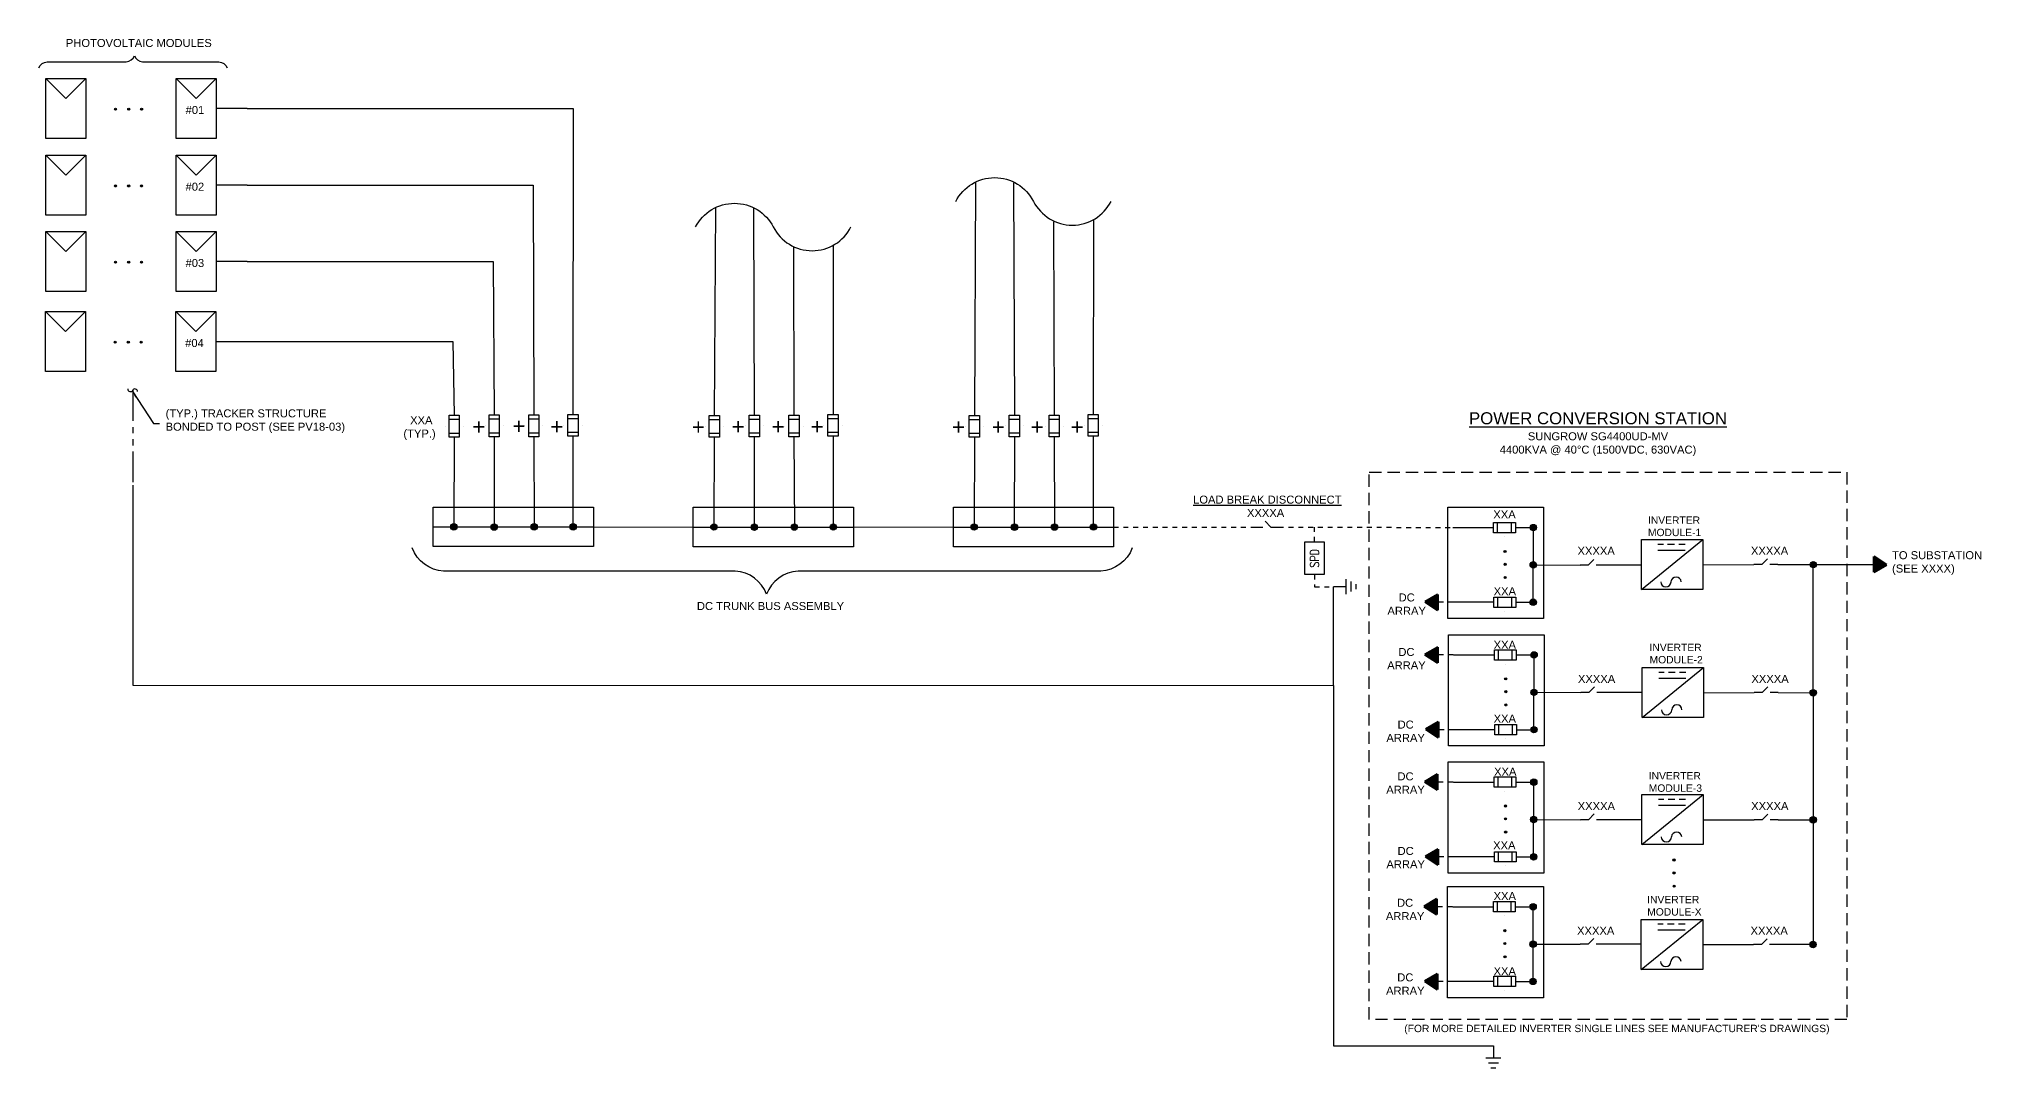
# Model space of a CAD drawing. Extents: x -22 to 267, y -45 to 249.
# Drawn here: x 4.62 to 44.27, y 5.13 to 26.14 of the extents above; entities that cross this region are included whole.
import ezdxf

# ---------------------------------------------------------------- set-up
doc = ezdxf.new("R2010")
doc.units = 0
doc.header["$MEASUREMENT"] = 0
for name, pattern in [('DASHED2', [0.375, 0.25, -0.125]), ('HIDDEN4', [0.0935, 0.0625, -0.031]), ('PHANTOM2', [1.25, 0.625, -0.125, 0.125, -0.125, 0.125, -0.125])]:
    doc.linetypes.add(name, pattern=pattern)
for name, color, linetype in [('E-1LIN', 4, 'Continuous'), ('E-CABL', 133, 'HIDDEN4'), ('E-ELEC-BRDR', 171, 'DASHED2'), ('E-HARN-COMP', 8, 'Continuous'), ('E-HVMV-EQUP', 91, 'Continuous'), ('E-LV-BUS', 32, 'Continuous'), ('E-TEXT', 7, 'Continuous'), ('E-TXT', 7, 'Continuous'), ('G-ANNO-TEXT', 1, 'Continuous'), ('PV-CABL-ACMV', 1, 'AC_CABLE'), ('PV-DC-CABL-UG', 204, 'DC_CABLE'), ('PV-DC-EQUP', 22, 'Continuous'), ('PV-GRND', 3, 'Continuous'), ('PV-LV-EQUP', 212, 'Continuous')]:
    doc.layers.add(name, color=color, linetype=linetype)
doc.layers.add('PV-PCS BOUNDARY', color=224, linetype='DASHED2', lineweight=90)
doc.styles.add('FSLR_Notes', font='Simplex.shx', dxfattribs={"width": 0.8, "height": 0.109375})
doc.styles.add('NEI-A', font='arial.ttf')
doc.styles.get("Standard").update_dxf_attribs({"font": 'arial.ttf'})
doc.styles.add('T10', font='romans.shx', dxfattribs={"height": 0.1})
doc.linetypes.add('AC_CABLE', pattern='A,1,-0.2,["AC",Standard,S=0.1,R=0,X=-0.1,Y=-0.05],-0.2', length=1.4)
doc.linetypes.add('DC_CABLE', pattern='A,1,-0.2,["DC",Standard,S=0.1,R=0,X=-0.1,Y=-0.05],-0.2', length=1.4)
doc.dimstyles.new('NEI-A', dxfattribs={"dimtxt": 0.1, "dimasz": 0.125, "dimexe": 0.0625, "dimexo": 0.0625, "dimgap": 0.0625, "dimtad": 0, "dimtih": 1, "dimtoh": 1, "dimdec": 4, "dimzin": 3, "dimdsep": 46, "dimlunit": 4, "dimtxsty": 'NEI-A', "dimcen": 0, "dimadec": 0, "dimazin": 0, "dimtfac": 0.75, "dimtdec": 4, "dimtofl": 0, "dimtmove": 0, "dimatfit": 3, "dimfxl": 1, "dimfrac": 1, "dimtolj": 1, "dimtzin": 0, "dimarcsym": 0})

# ---------------------------------------------------------------- blocks, each defined once
blk = doc.blocks.new('*U47')
at = {"layer": 'Defpoints', "color": 2}
for p, q in [((-0.137, 0.114), (-0.137, 0.114)), ((-0.137, -0.114), (-0.137, -0.114))]:
    blk.add_line(p, q, dxfattribs=at)
at = {"layer": 'E-HVMV-EQUP', "color": 0}
for p, q in [((-0.223, -0.064), (-0.223, 0.064)), ((-0.05, -0.064), (-0.05, 0.064))]:
    blk.add_line(p, q, dxfattribs=at)
blk.add_lwpolyline([(0, 0.064), (0, -0.064), (-0.273, -0.064), (-0.273, 0.064)], close=True, dxfattribs=at)
blk = doc.blocks.new('03')
at = {"linetype": 'Continuous'}
h = blk.add_hatch(color=256, dxfattribs=at)
h.dxf.hatch_style = 1
h.paths.add_polyline_path([(-0.04, 0, 1), (0.04, 0, 1)])
blk.add_circle((0, 0), 0.04, dxfattribs=at)
blk = doc.blocks.new('3-LINE - CONTINUATION SYMBOL')
at = {"layer": 'E-HVMV-EQUP', "color": 0}
blk.add_lwpolyline([(-0.1082, 0, -0.611301), (0, 0, 0.611301), (0.1082, 0)], format="xyb", dxfattribs=at)
blk = doc.blocks.new('E-005')
blk.add_line((-0.384, 0), (0.384, 0.625))
blk.add_lwpolyline([(0.384, 0), (-0.384, 0), (-0.384, 0.625), (0.384, 0.625)], close=True)
at = {"layer": 'E-TEXT'}
for p, q in [((-0.108, 0.564), (-0.177, 0.564)), ((0.163, 0.488), (-0.177, 0.488)), ((0.028, 0.564), (-0.056, 0.564)), ((0.163, 0.564), (0.082, 0.564))]:
    blk.add_line(p, q, dxfattribs=at)
for centre, start, end in [((-0.078, 0.098), 180, 0), ((0.05, 0.093), 4.1036, 175.8964)]:
    blk.add_arc(centre, 0.0642, start, end, dxfattribs=at)
blk = doc.blocks.new('1LIN-DISCONNECT')
at = {"color": 4, "linetype": 'Continuous'}
for points in [[(0, 0), (0, -0.1)], [(0.071, -0.129), (0, -0.2), (0, -0.3)]]:
    blk.add_lwpolyline(points, dxfattribs=at)
blk = doc.blocks.new('E-015')
for p, q in [((0, 0), (0, -0.15625)), ((-0.09375, -0.15625), (0.09375, -0.15625)), ((-0.0625, -0.21875), (0.0625, -0.21875)), ((-0.03125, -0.28125), (0.03125, -0.28125))]:
    blk.add_line(p, q)
blk = doc.blocks.new('ARROW')
h = blk.add_hatch()
h.set_pattern_fill('ANSI31', color=256)
h.paths.add_polyline_path([(0, 0), (-0.074, -0.114), (0.066, -0.114)])
h = blk.add_hatch(color=256)
h.dxf.hatch_style = 1
h.paths.add_polyline_path([(0, 0), (-0.074, -0.114), (0.066, -0.114)])
blk.add_lwpolyline([(0, 0), (-0.074, -0.114), (0.066, -0.114), (0, 0)], close=True)
blk = doc.blocks.new('end break')
for centre, major_axis in [((0.016, 0.06), (-0.0162, -0.0604)), ((-0.016, -0.06), (0.0162, 0.0604))]:
    blk.add_ellipse(centre, major_axis=major_axis, ratio=0.75, start_param=3.141593, end_param=6.283185)

msp = doc.modelspace()

# ---------------------------------------------------------------- hatches: boundary and pattern name
at = {"layer": 'E-TEXT'}
for points in [[(6.163, 24.705, -1), (6.206, 24.705, -1)], [(6.433, 24.705, -1), (6.475, 24.705, -1)], [(6.696, 24.705, -1), (6.739, 24.705, -1)], [(6.162, 23.139, -1), (6.205, 23.139, -1)], [(6.431, 23.139, -1), (6.474, 23.139, -1)], [(6.695, 23.139, -1), (6.738, 23.139, -1)], [(6.162, 21.582, -1), (6.205, 21.582, -1)], [(6.431, 21.582, -1), (6.474, 21.582, -1)], [(6.695, 21.582, -1), (6.738, 21.582, -1)], [(6.154, 19.949, -1), (6.197, 19.949, -1)], [(6.423, 19.949, -1), (6.466, 19.949, -1)], [(6.687, 19.949, -1), (6.73, 19.949, -1)], [(34.546, 15.656, -1), (34.546, 15.699, -1)], [(34.548, 15.393, -1), (34.548, 15.436, -1)], [(34.55, 15.124, -1), (34.55, 15.167, -1)], [(34.56, 13.056, -1), (34.56, 13.099, -1)], [(34.562, 12.793, -1), (34.562, 12.836, -1)], [(34.564, 12.524, -1), (34.564, 12.567, -1)], [(34.555, 10.461, -1), (34.555, 10.504, -1)], [(34.557, 10.197, -1), (34.557, 10.24, -1)], [(34.559, 9.928, -1), (34.559, 9.971, -1)], [(37.995, 9.358, -1), (37.994, 9.401, -1)], [(37.997, 9.094, -1), (37.996, 9.137, -1)], [(37.999, 8.825, -1), (37.999, 8.868, -1)], [(34.542, 7.917, -1), (34.542, 7.959, -1)], [(34.544, 7.653, -1), (34.544, 7.696, -1)], [(34.546, 7.384, -1), (34.546, 7.427, -1)]]:
    msp.add_hatch(color=7, dxfattribs=at).paths.add_polyline_path(points)

# ---------------------------------------------------------------- linework, layer by layer
at = {"layer": 'E-CABL'}
for p, q in [((26.557, 16.177), (29.438, 16.177)), ((29.928, 16.177), (33.484, 16.167)), ((30.659, 15.877), (30.656, 16.177)), ((30.659, 15.205), (30.659, 14.956)), ((30.659, 14.956), (31.044, 14.956)), ((33.491, 14.641), (33.174, 14.641)), ((33.49, 13.567), (33.173, 13.567)), ((33.505, 12.04), (33.188, 12.04)), ((33.485, 10.971), (33.168, 10.971)), ((33.499, 9.445), (33.183, 9.445)), ((33.472, 8.427), (33.155, 8.427)), ((33.486, 6.901), (33.17, 6.901))]:
    msp.add_line(p, q, dxfattribs=at)
at = {"layer": 'E-ELEC-BRDR'}
msp.add_lwpolyline([(31.774, 17.298), (41.525, 17.298), (41.525, 6.124), (31.774, 6.124)], close=True, dxfattribs=at)
at = {"layer": 'E-HARN-COMP'}
for points in [[(33.379, 16.579), (35.333, 16.579), (35.333, 14.308), (33.379, 14.308)], [(33.394, 13.978), (35.347, 13.978), (35.347, 11.708), (33.394, 11.708)], [(33.388, 11.383), (35.342, 11.383), (35.342, 9.113), (33.388, 9.113)], [(33.375, 8.839), (35.329, 8.839), (35.329, 6.568), (33.375, 6.568)]]:
    msp.add_lwpolyline(points, close=True, dxfattribs=at)
at = {"layer": 'E-LV-BUS'}
for p, q in [((8.873, 24.718), (8.243, 24.718)), ((12.669, 16.18), (15.938, 16.18)), ((15.938, 16.18), (17.978, 16.177)), ((17.978, 16.177), (21.248, 16.177)), ((21.248, 16.18), (23.288, 16.177)), ((23.288, 16.177), (26.557, 16.177)), ((33.484, 16.167), (34.314, 16.165)), ((34.76, 16.165), (35.125, 16.166)), ((34.76, 16.165), (34.76, 16.165)), ((35.122, 14.641), (35.125, 16.166)), ((35.123, 15.403), (36.082, 15.401)), ((37.33, 15.399), (36.572, 15.401)), ((34.32, 14.641), (33.491, 14.641)), ((34.766, 14.641), (35.122, 14.641)), ((33.498, 13.567), (34.328, 13.565)), ((34.775, 13.565), (35.139, 13.566)), ((34.775, 13.565), (34.775, 13.565)), ((35.137, 12.04), (35.139, 13.566)), ((35.138, 12.803), (36.095, 12.799)), ((37.345, 12.798), (36.585, 12.799)), ((34.334, 12.04), (33.505, 12.04)), ((34.781, 12.04), (35.137, 12.04)), ((33.493, 10.971), (34.323, 10.97)), ((34.769, 10.97), (34.769, 10.97)), ((34.769, 10.97), (35.133, 10.97)), ((35.131, 9.445), (35.133, 10.97)), ((35.132, 10.207), (36.09, 10.203)), ((37.34, 10.203), (36.58, 10.203)), ((34.329, 9.445), (33.499, 9.445)), ((34.775, 9.445), (35.131, 9.445)), ((33.48, 8.427), (34.31, 8.426)), ((34.756, 8.426), (34.756, 8.426)), ((34.756, 8.426), (35.12, 8.426)), ((35.118, 6.901), (35.12, 8.426)), ((35.119, 7.663), (36.077, 7.659)), ((37.327, 7.659), (36.567, 7.659)), ((34.316, 6.901), (33.486, 6.901)), ((34.762, 6.901), (35.118, 6.901))]:
    msp.add_line(p, q, dxfattribs=at)
at = {"layer": 'E-TEXT', "color": 7}
for centre in [(6.185, 24.705), (6.454, 24.705), (6.717, 24.705), (6.184, 23.139), (6.453, 23.139), (6.716, 23.139), (6.184, 21.582), (6.453, 21.582), (6.716, 21.582), (6.176, 19.949), (6.445, 19.949), (6.708, 19.949), (34.546, 15.678), (34.548, 15.415), (34.55, 15.145), (34.56, 13.078), (34.562, 12.815), (34.564, 12.545), (34.555, 10.482), (34.557, 10.219), (34.559, 9.95), (37.995, 9.379), (37.997, 9.116), (37.999, 8.846), (34.542, 7.938), (34.544, 7.675), (34.546, 7.405)]:
    msp.add_circle(centre, 0.0215, dxfattribs=at)
at = {"layer": 'G-ANNO-TEXT', "flags": 128}
for points in [[(4.62, 25.549, -0.298343), (4.787, 25.673), (6.403, 25.673, 0.298343), (6.57, 25.797, 0.298343), (6.738, 25.673), (8.294, 25.673, -0.298343), (8.462, 25.549)], [(26.937, 15.75, -0.298343), (26.295, 15.277), (20.116, 15.277, 0.298343), (19.474, 14.803, 0.298343), (18.833, 15.277), (12.882, 15.277, -0.298343), (12.24, 15.75)]]:
    msp.add_lwpolyline(points, format="xyb", dxfattribs=at)
at = {"layer": 'PV-CABL-ACMV'}
for p, q in [((38.584, 15.408), (39.624, 15.41)), ((40.114, 15.41), (40.839, 15.409)), ((40.832, 15.409), (40.83, 12.805)), ((40.839, 15.409), (42.084, 15.409)), ((38.594, 12.794), (39.634, 12.796)), ((40.124, 12.796), (40.838, 12.794)), ((40.838, 12.794), (40.833, 7.655)), ((38.589, 10.198), (39.629, 10.2)), ((40.119, 10.2), (40.836, 10.2)), ((38.576, 7.654), (39.616, 7.656)), ((40.833, 7.655), (40.106, 7.656))]:
    msp.add_line(p, q, dxfattribs=at)
at = {"layer": 'PV-DC-CABL-UG'}
for p, q in [((8.873, 24.718), (15.529, 24.718)), ((15.529, 24.718), (15.52, 18.477)), ((8.872, 23.152), (14.712, 23.156)), ((14.712, 23.156), (14.723, 18.464)), ((23.739, 23.215), (23.715, 18.455)), ((24.514, 23.2), (24.532, 18.463)), ((18.429, 22.696), (18.405, 18.455)), ((19.204, 22.683), (19.223, 18.463)), ((25.331, 22.405), (25.343, 18.461)), ((26.144, 22.449), (26.139, 18.475)), ((20.021, 21.901), (20.033, 18.461)), ((20.835, 21.928), (20.83, 18.475)), ((8.872, 21.595), (13.895, 21.595)), ((13.895, 21.595), (13.913, 18.466)), ((8.858, 19.965), (13.073, 19.965)), ((13.073, 19.965), (13.096, 18.458)), ((13.096, 18.458), (13.096, 18.458)), ((18.405, 18.455), (18.405, 18.455)), ((23.715, 18.455), (23.715, 18.455)), ((13.096, 18.012), (13.089, 16.179)), ((13.913, 18.02), (13.91, 16.176)), ((14.723, 18.018), (14.731, 16.179)), ((15.52, 18.031), (15.52, 16.18)), ((18.405, 18.009), (18.399, 16.177)), ((19.223, 18.017), (19.22, 16.174)), ((20.033, 18.015), (20.041, 16.176)), ((20.83, 18.029), (20.83, 16.178)), ((23.715, 18.009), (23.709, 16.177)), ((24.532, 18.017), (24.53, 16.174)), ((25.343, 18.015), (25.35, 16.176)), ((26.139, 18.029), (26.139, 16.178))]:
    msp.add_line(p, q, dxfattribs=at)
at = {"layer": 'PV-DC-EQUP'}
for p, q in [((8.872, 23.152), (8.242, 23.152)), ((8.872, 21.595), (8.242, 21.595)), ((8.231, 19.965), (8.858, 19.965))]:
    msp.add_line(p, q, dxfattribs=at)
at = {"layer": 'PV-GRND'}
for p, q in [((6.536, 17.029), (6.536, 12.947)), ((31.042, 12.939), (31.044, 14.956)), ((6.536, 12.947), (31.042, 12.939)), ((31.042, 12.939), (31.042, 5.59)), ((31.042, 5.59), (34.308, 5.59))]:
    msp.add_line(p, q, dxfattribs=at)
at = {"layer": 'PV-LV-EQUP', "flags": 128}
for points in [[(4.762, 25.333), (5.17, 24.925), (5.578, 25.333), (5.578, 24.109), (4.762, 24.109), (4.762, 25.333), (5.578, 25.333)], [(7.424, 25.333), (7.832, 24.925), (8.24, 25.333), (8.24, 24.109), (7.424, 24.109), (7.424, 25.333), (8.24, 25.333)], [(4.76, 23.767), (5.169, 23.359), (5.577, 23.767), (5.577, 22.543), (4.76, 22.543), (4.76, 23.767), (5.577, 23.767)], [(7.423, 23.767), (7.831, 23.359), (8.239, 23.767), (8.239, 22.543), (7.423, 22.543), (7.423, 23.767), (8.239, 23.767)], [(4.76, 22.21), (5.169, 21.802), (5.577, 22.21), (5.577, 20.986), (4.76, 20.986), (4.76, 22.21), (5.577, 22.21)], [(7.423, 22.21), (7.831, 21.802), (8.239, 22.21), (8.239, 20.986), (7.423, 20.986), (7.423, 22.21), (8.239, 22.21)], [(4.752, 20.577), (5.161, 20.169), (5.569, 20.577), (5.569, 19.352), (4.752, 19.352), (4.752, 20.577), (5.569, 20.577)], [(7.414, 20.577), (7.823, 20.169), (8.231, 20.577), (8.231, 19.352), (7.414, 19.352), (7.414, 20.577), (8.231, 20.577)]]:
    msp.add_lwpolyline(points, dxfattribs=at)
at = {"layer": 'PV-LV-EQUP', "linetype": 'PHANTOM2', "flags": 128}
msp.add_lwpolyline([(6.536, 18.968), (6.536, 17.029)], dxfattribs=at)
at = {"layer": 'PV-LV-EQUP'}
for points in [[(12.669, 16.583), (15.938, 16.583), (15.938, 15.777), (12.669, 15.777)], [(17.978, 16.58), (21.248, 16.58), (21.248, 15.775), (17.978, 15.775)], [(23.288, 16.58), (26.557, 16.58), (26.557, 15.775), (23.288, 15.775)], [(30.461, 15.877), (30.856, 15.877), (30.856, 15.205), (30.461, 15.205)]]:
    msp.add_lwpolyline(points, close=True, dxfattribs=at)

# ---------------------------------------------------------------- block references
at = {"layer": 'E-1LIN', "xscale": 1.632951241581428, "yscale": 1.632951241581428, "zscale": 1.632951241581428}
for p in [(37.957, 14.898), (37.972, 12.288), (37.967, 9.693), (37.954, 7.148)]:
    msp.add_blockref('E-005', p, dxfattribs=at)
at = {"layer": 'E-1LIN', "xscale": -1.632951241581428, "yscale": 1.632951241581428, "zscale": 1.632951241581428, "rotation": 270}
for p in [(36.572, 15.401), (40.114, 15.41), (36.585, 12.799), (40.124, 12.796), (36.58, 10.203), (40.119, 10.2), (36.567, 7.659), (40.106, 7.656)]:
    msp.add_blockref('1LIN-DISCONNECT', p, dxfattribs=at)
at = {"layer": 'E-LV-BUS', "xscale": 1.632951241581428, "yscale": 1.632951241581428, "zscale": 3.265902483162856, "rotation": 270}
for p in [(13.089, 16.179), (13.914, 16.176), (14.731, 16.179), (15.527, 16.18), (18.399, 16.177), (19.224, 16.174), (20.041, 16.176), (20.836, 16.178), (23.709, 16.177), (24.533, 16.174), (25.35, 16.176), (26.146, 16.178), (35.125, 16.166), (35.123, 15.403), (35.122, 14.641), (35.139, 13.566), (35.138, 12.803), (35.137, 12.04), (35.133, 10.97), (35.132, 10.207), (35.131, 9.445), (35.12, 8.426), (35.119, 7.663), (40.833, 7.655), (35.118, 6.901)]:
    msp.add_blockref('03', p, dxfattribs=at)
at = {"layer": 'E-TEXT', "xscale": 14.6520833656713, "yscale": 14.6520833656713, "zscale": 14.6520833656713}
for p in [(24.921, 22.824), (19.611, 22.301)]:
    msp.add_blockref('3-LINE - CONTINUATION SYMBOL', p, dxfattribs=at)
at = {"layer": 'PV-CABL-ACMV', "xscale": 1.632951241581428, "yscale": 1.632951241581428, "zscale": 3.265902483162856, "rotation": 270}
for p in [(40.839, 15.409), (40.838, 12.794), (40.836, 10.2)]:
    msp.add_blockref('03', p, dxfattribs=at)
at = {"layer": 'PV-DC-EQUP', "xscale": 1.632951241581428, "yscale": 1.632951241581428, "zscale": 1.632951241581428, "rotation": 270}
for p in [(13.096, 18.012), (13.913, 18.02), (14.723, 18.018), (15.52, 18.031), (18.405, 18.009), (19.223, 18.017), (20.033, 18.015), (20.83, 18.029), (23.715, 18.009), (24.532, 18.017), (25.343, 18.015), (26.139, 18.029)]:
    msp.add_blockref('*U47', p, dxfattribs=at)
at = {"layer": 'PV-DC-EQUP', "xscale": 1.632951241581428, "yscale": 1.632951241581428, "zscale": 1.632951241581428}
for p in [(34.76, 16.165), (34.766, 14.641), (34.775, 13.565), (34.781, 12.04), (34.769, 10.97), (34.775, 9.445), (34.756, 8.426), (34.762, 6.901)]:
    msp.add_blockref('*U47', p, dxfattribs=at)
at = {"layer": 'PV-GRND', "xscale": -1.632951241581428, "yscale": 1.632951241581428, "zscale": 1.632951241581428, "rotation": 90}
msp.add_blockref('E-015', (31.044, 14.96), dxfattribs=at)
at = {"layer": 'PV-GRND', "xscale": -1.632951241581428, "yscale": 1.632951241581428, "zscale": 1.632951241581428}
msp.add_blockref('E-015', (34.308, 5.59), dxfattribs=at)
at = {"layer": 'PV-LV-EQUP', "rotation": 90}
for name, p, xscale, yscale, zscale in [('end break', (6.536, 18.968), 0.8164756261794532, 0.8164756261794532, 0.8164756261794532), ('1LIN-DISCONNECT', (29.438, 16.177), 1.632951241581428, 1.632951241581428, 1.632951241581428)]:
    msp.add_blockref(name, p, dxfattribs=dict(at, xscale=xscale, yscale=yscale, zscale=zscale))
at = {"layer": 'PV-PCS BOUNDARY', "xscale": 2.283757779321529, "yscale": 2.283757779321529, "zscale": 2.283757779321529}
for p, rotation in [((42.334, 15.407), 270), ((32.914, 14.648), 89.99999999999999), ((32.913, 13.574), 89.99999999999999), ((32.928, 12.048), 89.99999999999999), ((32.908, 10.978), 89.99999999999999), ((32.923, 9.452), 89.99999999999999), ((32.895, 8.434), 89.99999999999999), ((32.91, 6.908), 89.99999999999999)]:
    msp.add_blockref('ARROW', p, dxfattribs=dict(at, rotation=rotation))

# ---------------------------------------------------------------- texts
at = {"layer": 'E-TXT', "insert": (30.57, 15.726), "char_height": 0.1786, "attachment_point": 3, "rotation": 90, "style": 'FSLR_Notes'}
msp.add_mtext_dynamic_manual_height_columns('SPD', width=0.03884, gutter_width=0.893, heights=[0], dxfattribs=at)
at = {"layer": 'G-ANNO-TEXT', "style": 'NEI-A'}
for s, insert, char_height, width, attachment_point in [('\\pxql;PHOTOVOLTAIC MODULES', (8.139, 26.056), 0.1633, 2.96846, 6), ('\\A1;#01 ', (7.615, 24.688), 0.1633, 0.74816, 4), ('\\A1;#02 ', (7.614, 23.122), 0.1633, 0.74816, 4), ('\\A1;#03 ', (7.614, 21.565), 0.1633, 0.74816, 4), ('\\A1;#04 ', (7.606, 19.932), 0.1633, 0.74816, 4), ('(TYP.) TRACKER STRUCTURE BONDED TO POST (SEE PV18-03)', (7.207, 18.336), 0.1633, 4.13804, 4), ('\\A1;XXA\\P\\pxqc;(TYP.)', (12.198, 18.196), 0.1633, 0.38425, 4), ('+', (13.467, 18.388), 0.327, 0.41917, 1), ('+', (14.286, 18.401), 0.327, 0.41917, 1), ('+', (15.061, 18.394), 0.327, 0.41917, 1), ('+', (17.948, 18.387), 0.327, 0.41917, 1), ('+', (18.761, 18.394), 0.327, 0.41917, 1), ('+', (19.579, 18.394), 0.327, 0.41917, 1), ('+', (20.373, 18.394), 0.327, 0.41917, 1), ('+', (23.257, 18.387), 0.327, 0.41917, 1), ('+', (24.07, 18.387), 0.327, 0.41917, 1), ('+', (24.863, 18.387), 0.327, 0.41917, 1), ('+', (25.682, 18.387), 0.327, 0.41917, 1), ('{\\LPOWER CONVERSION STATION\\P\\H0.66667x;\\lSUNGROW SG4400UD-MV\\P4400KVA @ 40%%DC (1500VDC, 630VAC)}', (36.444, 18.519), 0.24494, 7.20884, 2), ('\\pxql;{\\LLOAD BREAK DISCONNECT}', (31.336, 16.735), 0.1633, 3.15626, 6), ('\\A1;XXXXA', (29.279, 16.464), 0.1633, 1.21741, 4), ('\\A1;XXA', (34.308, 16.434), 0.1633, 0.38425, 4), ('\\A1;INVERTER MODULE-1', (37.464, 16.191), 0.15067, 1.06306, 4), ('\\A1;XXXXA', (36.026, 15.691), 0.1633, 1.21741, 4), ('\\A1;XXXXA', (39.566, 15.692), 0.1633, 1.21741, 4), ('\\pxql;TO SUBSTATION (SEE XXXX)', (44.375, 15.441), 0.1633, 1.92871, 6), ('\\A1;\\pxqc;DC\\PARRAY ', (32.347, 14.603), 0.1633, 0.38425, 4), ('\\A1;XXA', (34.314, 14.866), 0.1633, 0.38425, 4), ('\\pxql;DC TRUNK BUS ASSEMBLY', (21.208, 14.563), 0.1633, 3.15626, 6), ('\\A1;\\pxqc;DC\\PARRAY ', (32.342, 13.49), 0.1633, 0.38425, 4), ('\\A1;XXA', (34.314, 13.772), 0.1633, 0.38425, 4), ('\\A1;INVERTER MODULE-2', (37.496, 13.593), 0.15067, 1.06306, 4), ('\\A1;XXXXA', (36.035, 13.077), 0.1633, 1.21741, 4), ('\\A1;XXXXA', (39.576, 13.077), 0.1633, 1.21741, 4), ('\\A1;XXA', (34.314, 12.266), 0.1633, 0.38425, 4), ('\\A1;\\pxqc;DC\\PARRAY ', (32.326, 12.008), 0.1633, 0.38425, 4), ('\\A1;\\pxqc;DC\\PARRAY ', (32.323, 10.951), 0.1633, 0.38425, 4), ('\\A1;XXA', (34.323, 11.183), 0.1633, 0.38425, 4), ('\\A1;INVERTER MODULE-3', (37.48, 10.972), 0.15067, 1.06306, 4), ('\\A1;XXXXA', (36.03, 10.481), 0.1633, 1.21741, 4), ('\\A1;XXXXA', (39.571, 10.482), 0.1633, 1.21741, 4), ('\\A1;\\pxqc;DC\\PARRAY ', (32.326, 9.428), 0.1633, 0.38425, 4), ('\\A1;XXA', (34.304, 9.679), 0.1633, 0.38425, 4), ('\\A1;XXA', (34.313, 8.644), 0.1633, 0.38425, 4), ('\\A1;\\pxqc;DC\\PARRAY ', (32.315, 8.371), 0.1633, 0.38425, 4), ('\\A1;INVERTER MODULE-X', (37.448, 8.445), 0.15067, 1.06306, 4), ('\\A1;XXXXA', (36.017, 7.937), 0.1633, 1.21741, 4), ('\\A1;XXXXA', (39.558, 7.937), 0.1633, 1.21741, 4), ('\\A1;XXA', (34.313, 7.11), 0.1633, 0.38425, 4), ('\\A1;\\pxqc;DC\\PARRAY ', (32.319, 6.848), 0.1633, 0.38425, 4)]:
    msp.add_mtext(s, dxfattribs=dict(at, insert=insert, char_height=char_height, width=width, attachment_point=attachment_point))
at = {"layer": 'G-ANNO-TEXT', "insert": (36.83, 6.017), "char_height": 0.226, "attachment_point": 2, "style": 'NEI-A'}
msp.add_mtext("{\\H0.66667x;(FOR MORE DETAILED INVERTER SINGLE LINES SEE MANUFACTURER'S DRAWINGS)}", dxfattribs=at)

# ---------------------------------------------------------------- leaders
at = {"layer": 'G-ANNO-TEXT', "annotation_type": 0, "has_hookline": 1, "hookline_direction": 0, "text_width": 3.639}
msp.add_leader([(6.536, 18.934), (6.959, 18.287), (7.084, 18.287)], dimstyle='NEI-A', override={"dimgap": 0.046875, "dimtad": 0, "dimtxsty": 'T10'}, dxfattribs=at)

doc.saveas('drawing.dxf')
